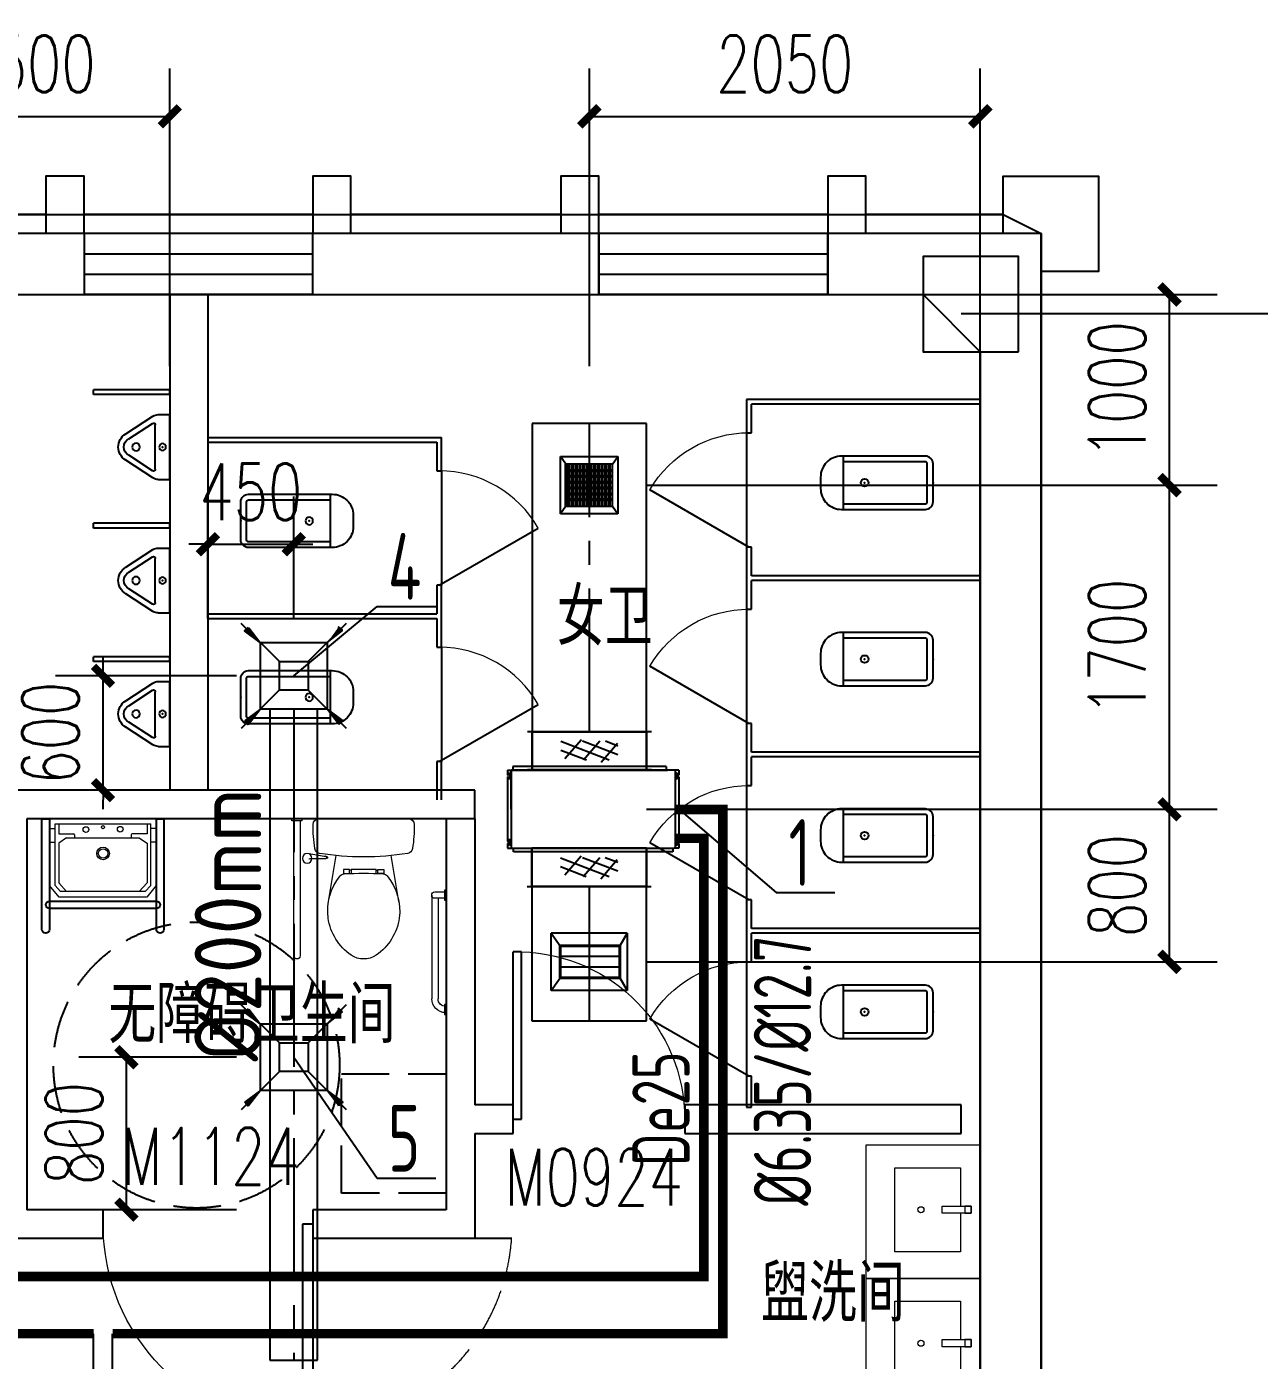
# Model space of a CAD drawing. Extents: x 1738143 to 1822243, y -608375 to -303375.
# Drawn here: x 1800831 to 1807295, y -442033 to -435039 of the extents above; entities that cross this region are included whole.
import ezdxf

# ---------------------------------------------------------------- set-up
doc = ezdxf.new("R2010")
doc.units = 0
doc.header["$LTSCALE"] = 1000
doc.header["$MEASUREMENT"] = 0
doc.linetypes.add('CENTER2', pattern=[1.125, 0.75, -0.125, 0.125, -0.125])
doc.linetypes.add('DASH', pattern=[0.35, 0.25, -0.1])
for name, color, linetype, lineweight in [('A-FLOR-IDEN', 7, 'Continuous', 20), ('A-LVTRY', 145, 'Continuous', 20), ('洁具', 144, 'Continuous', 9)]:
    doc.layers.add(name, color=color, linetype=linetype, lineweight=lineweight)
for name, color, linetype in [('AXIS', 3, 'Continuous'), ('COLUMN', 9, 'Continuous'), ('DUCT-排风中心线', 5, 'CENTER2'), ('DUCT-排风标注', 3, 'Continuous'), ('DUCT-排风管', 31, 'Continuous'), ('DUCT-排风管端线', 2, 'Continuous'), ('DUCT-排风风口', 7, 'Continuous'), ('DUCT-送风中心线', 5, 'CENTER2'), ('DUCT-送风法兰', 2, 'Continuous'), ('DUCT-送风管', 4, 'Continuous'), ('DUCT-送风管端线', 2, 'Continuous'), ('DUCT-送风阀门', 7, 'Continuous'), ('LATRINE', 6, 'Continuous'), ('LVTRY', 6, 'Continuous'), ('PIPE-空冷凝水', 150, 'CENTER2'), ('TH_DIM', 3, 'Continuous'), ('TH_TEXT', 7, 'Continuous'), ('VRV-EQUIP', 7, 'Continuous'), ('VRV-PIPE', 1, 'Continuous'), ('VRV-配件', 1, 'Continuous'), ('WALL', 9, 'Continuous'), ('WINDOW', 4, 'Continuous'), ('WINDOW_TEXT', 7, 'Continuous'), ('采暖', 7, 'Continuous')]:
    doc.layers.add(name, color=color, linetype=linetype)
doc.styles.add('_TCH_DIM_T3', font='SIMPLEX', dxfattribs={"width": 0.705882, "bigfont": 'GBCBIG'})
doc.styles.add('_TCH_WINDOW', font='SIMPLEX', dxfattribs={"height": 3.5, "bigfont": 'GBCBIG'})
doc.styles.add('ROS', font='simhei.ttf', dxfattribs={"width": 0.7})
doc.styles.get("Standard").update_dxf_attribs({"font": 'gbenor.shx', "bigfont": 'gbcbig.shx'})
doc.styles.add('TSSD_Rein', font='Tssdeng.shx', dxfattribs={"width": 0.7, "bigfont": 'hztxt.shx'})
doc.dimstyles.new('_TCH_ARCH&&100', dxfattribs={"dimtxt": 297.5, "dimasz": 100, "dimexe": 250, "dimexo": 300, "dimgap": 126.25, "dimtad": 1, "dimdec": 0, "dimzin": 0, "dimdsep": 46, "dimtxsty": '_TCH_DIM_T3', "dimblk": 'ARCHTICK', "dimcen": 0.09, "dimclrt": 7, "dimazin": 2, "dimtfac": 1, "dimtdec": 0, "dimtix": 1, "dimtmove": 2, "dimatfit": 3, "dimfxl": 30, "dimtolj": 1, "dimtzin": 0, "dimarcsym": 0})

# ---------------------------------------------------------------- blocks, each defined once
blk = doc.blocks.new('$lvtry$00000200')
at = {"color": 0}
for p, q in [((-109.8, -40), (-109.8, -469.7)), ((99.8, -30), (-99.8, -30)), ((109.8, -469.7), (109.8, -40))]:
    blk.add_line(p, q, dxfattribs=at)
blk.add_lwpolyline([(99.8, 0), (-99.8, 0, 0.414214), (-139.8, -40), (-139.8, -479.7, 0.414214), (-29.8, -589.7), (29.8, -589.7, 0.414214), (139.8, -479.7), (139.8, -40, 0.414214)], format="xyb", close=True, dxfattribs=at)
blk.add_lwpolyline([(139.8, -469.7), (-139.8, -469.7)], dxfattribs=at)
blk.add_circle((0, -358.6), 20, dxfattribs=at)
for centre, start, end in [((-99.8, -40), 90, 180), ((99.8, -40), 0, 90)]:
    blk.add_arc(centre, 10, start, end, dxfattribs=at)
for p in [(0, 0), (0, -358.6)]:
    blk.add_point(p, dxfattribs=at)
blk = doc.blocks.new('$lvtry$00000107')
for p, q in [((-170, 0), (170, 0)), ((-170, -61.1), (-170, 0)), ((170, -61.1), (170, 0)), ((-161.9, -88.4), (-69.3, -230.6)), ((-124.2, -91.5), (-43.3, -215.6)), ((-115.8, -76), (115.8, -76)), ((43.3, -215.6), (124.2, -91.5)), ((69.3, -230.6), (161.9, -88.4))]:
    blk.add_line(p, q)
for centre, radius in [((0, -38), 17.7), ((0, -177), 20)]:
    blk.add_circle(centre, radius)
for centre, radius, start, end in [((-120, -61.1), 50, 180, 213.0863), ((120, -61.1), 50, 326.9137, 0), ((-115.8, -86), 10, 90, 213.0863), ((115.8, -86), 10, 326.9137, 90), ((0, -190.6), 80, 210, 330), ((0, -190.6), 50, 210, 330)]:
    blk.add_arc(centre, radius, start, end)
blk.add_point((0, -38))
blk = doc.blocks.new('52')
at = {"layer": 'A-LVTRY'}
for p, q in [((2025963.6, -89344.3), (2025973.6, -89344.3)), ((2025963.6, -89397.3), (2025963.6, -89344.3)), ((2025970.1, -89354.3), (2025963.6, -89354.3)), ((2025970.1, -89387.3), (2025963.6, -89387.3)), ((2025897.1, -89970.8), (2025897.1, -89427.3)), ((2025930.1, -89954.3), (2025930.1, -89427.3)), ((2025973.6, -89397.3), (2025963.6, -89397.3)), ((2025173.6, -89652.3), (2025173.6, -90360.8)), ((2025206.6, -90360.8), (2025206.6, -89652.3)), ((2025355.1, -89937.2), (2025395.9, -90178.1)), ((2025725.1, -89937.2), (2025684.4, -90178.1)), ((2025963.6, -89944.3), (2025973.6, -89944.3)), ((2025963.6, -89997.3), (2025963.6, -89944.3)), ((2025963.6, -89954.3), (2025913.6, -89954.3)), ((2025913.6, -89987.3), (2025963.6, -89987.3)), ((2025973.6, -89997.3), (2025963.6, -89997.3)), ((2025435.1, -90083.7), (2025465.1, -90083.7)), ((2025435.1, -90105.8), (2025435.1, -90083.7)), ((2025465.1, -90083.7), (2025465.1, -90105.8)), ((2025475.1, -90105.8), (2025475.1, -90084.2)), ((2025605.1, -90084.2), (2025605.1, -90105.8)), ((2025615.1, -90083.7), (2025615.1, -90105.8)), ((2025645.1, -90083.7), (2025615.1, -90083.7)), ((2025645.1, -90105.8), (2025645.1, -90083.7)), ((2025465.1, -90105.8), (2025435.1, -90105.8)), ((2025475.1, -90100.8), (2025465.1, -90100.8)), ((2025605.1, -90105.8), (2025475.1, -90105.8)), ((2025605.1, -90100.8), (2025615.1, -90100.8)), ((2025615.1, -90105.8), (2025645.1, -90105.8)), ((2025332.6, -90173.5), (2025243.9, -90188.5)), ((2025258.9, -90163.5), (2025343.9, -90163.5)), ((2025352.3, -90170.2), (2025338.9, -90175.6)), ((2025163.6, -90360.8), (2025163.6, -90370.8)), ((2025216.6, -90360.8), (2025163.6, -90360.8)), ((2025216.6, -90370.8), (2025216.6, -90360.8))]:
    blk.add_line(p, q, dxfattribs=at)
blk.add_circle((2025243.9, -90163.5), 25, dxfattribs=at)
for centre, radius, start, end in [((2025970.1, -89427.3), 73, 90, 180), ((2025970.1, -89427.3), 40, 90, 180), ((2025190.1, -89652.3), 16.5, 0, 180), ((2025634.3, -89890), 283.1, 124.20546, 219.76911), ((2025540.1, -89751.4), 115.6, 55.79454, 124.20546), ((2025446, -89890), 283.1, 320.23089, 55.79454), ((2025913.6, -89970.8), 16.5, 90, 270), ((2025439.7, -90051.9), 30, 219.76911, 265.55342), ((2025540.1, -88760.8), 1325, 265.55342, 274.44658), ((2025640.5, -90051.9), 30, 274.44658, 320.23089), ((2025258.9, -90159.1), 4.47, 188.438, 270), ((2025956.3, -90326.1), 681.3, 170.56767, 181.29048), ((2025313.8, -90219.4), 30, 99.39242, 170.56767), ((2025540.1, -91587.8), 1417, 80.60758, 99.39242), ((2025333.8, -90180.6), 7.2, 44.80926, 99.60707), ((2025348.8, -90180.8), 11.1, 71.51587, 152.14384), ((2025343.9, -90172.2), 8.66, 13.40924, 90), ((2025766.5, -90219.4), 30, 9.43233, 80.60758), ((2025124, -90326.1), 681.3, 358.70952, 9.43233), ((2025305.1, -90340.8), 30, 181.29048, 270), ((2025775.1, -90340.8), 30, 270, 358.70952)]:
    blk.add_arc(centre, radius, start, end, dxfattribs=at)
blk = doc.blocks.new('$plan$00003700')
at = {"layer": '洁具'}
for p, q in [((-277.4, -50.8), (-250.9, -50.8)), ((-250.9, -349.5), (-250.9, -26)), ((-250.9, -26), (251.3, -26)), ((-231.8, -26), (-231.8, -79)), ((232.2, -26), (232.2, -79)), ((251.3, -349.5), (251.3, -26)), ((279.3, -50.8), (252.7, -50.8)), ((-278.9, -123.2), (-250.9, -123.2)), ((-231.8, -79), (-154.3, -79)), ((-190.6, -100.3), (-231.8, -126.8)), ((-231.8, -126.8), (-231.8, -335.3)), ((-190.6, -100.3), (189.4, -100.3)), ((-149.3, -84), (-149.3, -100.3)), ((148.2, -84), (148.2, -100.3)), ((232.2, -79), (153.2, -79)), ((192.2, -101.1), (232.1, -126.8)), ((232.1, -126.8), (232.1, -335.3)), ((280.7, -123.2), (252.7, -123.2)), ((-221.5, -381.3), (-250.9, -349.5)), ((-231.8, -335.3), (-190.6, -381.3)), ((232.1, -335.3), (190.9, -381.3)), ((221.8, -381.3), (251.3, -349.5)), ((221.8, -381.3), (-221.5, -381.3))]:
    blk.add_line(p, q, dxfattribs=at)
blk.add_lwpolyline([(280, -350), (230, -410), (-230, -410), (-280, -350), (-280, 0), (280, 0)], close=True, dxfattribs=at)
for centre, radius in [((-88.9, -56.1), 15), ((0.9, -43.7), 8), ((90.8, -54.3), 15), ((0.9, -181.6), 33.1), ((0.9, -181.6), 24.9)]:
    blk.add_circle(centre, radius, dxfattribs=at)
for centre, start, end in [((-154.3, -84), 0, 90), ((153.2, -84), 90, 180), ((189.4, -105.3), 57.24435, 90)]:
    blk.add_arc(centre, 5, start, end, dxfattribs=at)
blk = doc.blocks.new('A$C372F7DB2')
at = {"layer": 'LVTRY'}
for points in [[(-580.2, -39.7, -1), (-580.2, 0), (0, 0), (0, -39.7)], [(-470, -39.4, -1), (-431.1, -39.4), (-431.1, -600.3, -1), (-470, -600.3)], [(-580.2, -639.7, -1), (-580.2, -600), (0, -600), (0, -639.7)]]:
    blk.add_lwpolyline(points, format="xyb", close=True, dxfattribs=at)
at = {"layer": 'LVTRY', "rotation": 269.9999999999999}
blk.add_blockref('$plan$00003700', (0, -319.7, 0), dxfattribs=at)
blk = doc.blocks.new('A$C549865D3')
at = {"layer": 'A-LVTRY'}
for points in [[(251.5, 500), (251.5, 458), (298.5, 458), (298.5, 500)], [(298.5, 500), (298.5, 309.5), (251.5, 309.5), (251.5, 500)]]:
    blk.add_lwpolyline(points, close=True, dxfattribs=at)
blk.add_lwpolyline([(298.5, 430), (550, 430), (550, 0), (0, 0), (0, 430), (251.5, 430)], dxfattribs=at)
blk.add_circle((275, 170), 20, dxfattribs=at)
blk = doc.blocks.new('2313414')
at = {"layer": 'A-LVTRY'}
blk.add_lwpolyline([(1698293.5, -109163), (1698293.5, -108463), (1698893.5, -108463), (1698893.5, -109163)], close=True, dxfattribs=at)
at = {"layer": 'A-LVTRY', "xscale": -0.8, "yscale": 0.8, "zscale": 0.8, "rotation": 90}
blk.add_blockref('A$C549865D3', (1698741, -108582.2), dxfattribs=at)
blk = doc.blocks.new('$WINLIB2D$00000001')
at = {"color": 0}
for points in [[(-0.5, 0.5), (-0.5, -0.5)], [(-0.5, 0.5), (0.5, 0.5)], [(0.5, -0.5), (0.5, 0.5)], [(0.5, 0.1667), (-0.5, 0.1667)], [(0.5, -0.1667), (-0.5, -0.1667)], [(-0.5, -0.5), (0.5, -0.5)]]:
    blk.add_lwpolyline(points, dxfattribs=at)
blk = doc.blocks.new('_FZHK')
blk.add_lwpolyline([(-0.5, -0.5), (0.5, -0.5), (0.5, 0.5), (-0.5, 0.5)], close=True)
blk = doc.blocks.new('$TCHSYS$APDOOR2D')
blk.add_line((0.5, 0), (0, 0.866))
at = {"lineweight": 13}
blk.add_arc((0.5, 0), 1, 120, 180, dxfattribs=at)
blk = doc.blocks.new('$DorLib2D$00000001')
for p, q in [((0.45, 0.975), (0.5, 0.975)), ((0.45, 0), (0.45, 0.975)), ((0.5, 0), (0.5, 0.975)), ((0.5, 0), (0.45, 0))]:
    blk.add_line(p, q)
at = {"lineweight": 13}
blk.add_arc((0.475, 0), 0.975, 91.46928, 180, dxfattribs=at)
blk = doc.blocks.new('A$C5D18424C')
blk.add_line((13150, 22510), (13343.9, 22510))
for points in [[(11100, 27780), (11100, 28080), (10900, 28080), (10900, 27780)], [(12500, 27780), (12500, 28080), (12300, 28080), (12300, 27780)], [(13800, 27780), (13800, 28080), (13600, 28080), (13600, 27780)], [(15200, 27780), (15200, 28080), (15000, 28080), (15000, 27780)], [(15920, 27780), (15920, 28080), (16420, 28080), (16420, 27580), (16120, 27580)], [(10900, 27880), (9800, 27880)], [(12300, 27880), (11100, 27880)], [(13600, 27880), (12500, 27880)], [(15000, 27880), (13800, 27880)], [(15920, 27880), (15200, 27880)]]:
    blk.add_lwpolyline(points)
at = {"linetype": 'DASH'}
blk.add_lwpolyline([(12450, 23372.6), (13000, 23372.6), (13000, 22747.6), (12450, 22747.6)], close=True, dxfattribs=at)
blk.add_circle((11689.9, 23418.9), 750, dxfattribs=at)
at = {"linetype": 'DASH', "lineweight": 13}
blk.add_arc((12272.5, 22584.7), 1072.5, 271.46928, 356.00891, dxfattribs=at)
at = {"layer": 'AXIS'}
blk.add_line((15700, 27360), (19700, 27360), dxfattribs=at)
at = {"layer": 'LATRINE'}
for p, q in [((14574.5, 26910), (14574.5, 26735)), ((15800, 26910), (14574.5, 26910)), ((14599.5, 26735), (14599.5, 26885)), ((15800, 26885), (14599.5, 26885)), ((15800, 26885), (15800, 26910)), ((14574.5, 26735), (14599.5, 26735)), ((14574.5, 26735, 400), (14574.5, 26135, 400)), ((11750, 26710), (12975, 26710)), ((11750, 26710), (11750, 26685)), ((11750, 26685), (12950, 26685)), ((12950, 26685), (12950, 26535)), ((12975, 26535), (12975, 26710)), ((12950, 26535), (12975, 26535)), ((12975, 26535, 400), (12975, 25935, 400)), ((14599.5, 26135), (14574.5, 26135)), ((14574.5, 26135), (14574.5, 25972.5)), ((14599.5, 25985), (14599.5, 26135)), ((14574.5, 25972.5), (14574.5, 25810)), ((15800, 25985), (14599.5, 25985)), ((15800, 25960), (14599.5, 25960)), ((14599.5, 25810), (14599.5, 25960)), ((15800, 25960), (15800, 25985)), ((12975, 25935), (12950, 25935)), ((12950, 25935), (12950, 25785)), ((12975, 25772.5), (12975, 25935)), ((14574.5, 25810), (14599.5, 25810)), ((14574.5, 25810, 400), (14574.5, 25210, 400)), ((11750, 25785), (12950, 25785)), ((11750, 25785), (11750, 25760)), ((11750, 25760), (12950, 25760)), ((12950, 25760), (12950, 25610)), ((12975, 25610), (12975, 25772.5)), ((12950, 25610), (12975, 25610)), ((12975, 25610, 400), (12975, 25010, 400)), ((14599.5, 25210), (14574.5, 25210)), ((14574.5, 25210), (14574.5, 25047.5)), ((14599.5, 25060), (14599.5, 25210)), ((14574.5, 25047.5), (14574.5, 24885)), ((15800, 25060), (14599.5, 25060)), ((15800, 25035), (15800, 25060)), ((12975, 25010), (12950, 25010)), ((12950, 25010), (12950, 24810)), ((12975, 24810), (12975, 25010)), ((15800, 25035), (14599.5, 25035)), ((14599.5, 24885), (14599.5, 25035)), ((14574.5, 24885), (14599.5, 24885)), ((14574.5, 24885, 400), (14574.5, 24285, 400)), ((14599.5, 24285), (14574.5, 24285)), ((14574.5, 24285), (14574.5, 24122.5)), ((14599.5, 24135), (14599.5, 24285)), ((15800, 24135), (14599.5, 24135)), ((15800, 24110), (15800, 24135)), ((14574.5, 24122.5), (14574.5, 23960)), ((15800, 24110), (14599.5, 24110)), ((14599.5, 23960), (14599.5, 24110)), ((14574.5, 23960), (14599.5, 23960)), ((14574.5, 23960, 400), (14574.5, 23360, 400)), ((14599.5, 23360), (14574.5, 23360)), ((14574.5, 23360), (14574.5, 23197.5)), ((14599.5, 23197.5), (14599.5, 23360)), ((14574.5, 23197.5), (14599.5, 23197.5))]:
    blk.add_line(p, q, dxfattribs=at)
at = {"layer": 'LVTRY', "linetype": 'Continuous'}
for p, q in [((11550, 26960), (11150, 26960)), ((11150, 26935), (11150, 26960)), ((11550, 26935), (11150, 26935)), ((11550, 26935), (11550, 26960)), ((11550, 26260), (11150, 26260)), ((11150, 26235), (11150, 26260)), ((11550, 26235), (11150, 26235)), ((11550, 26235), (11550, 26260)), ((11550, 25560), (11150, 25560)), ((11150, 25535), (11150, 25560)), ((11550, 25535), (11150, 25535)), ((11550, 25535), (11550, 25560))]:
    blk.add_line(p, q, dxfattribs=at)
at = {"layer": 'WALL'}
for p, q in [((11650, 27780), (9600, 27780)), ((13800, 27780), (11650, 27780)), ((13800, 27460), (13800, 27780)), ((16120, 27780), (15000, 27780)), ((15000, 27780), (15000, 27460)), ((16120, 19360), (16120, 27780)), ((9600, 27460), (11650, 27460)), ((11550, 27460), (11550, 24860)), ((11650, 27460), (13800, 27460)), ((11750, 27460), (11750, 24860)), ((15000, 27460), (15500, 27460)), ((15800, 19760), (15800, 27160)), ((11550, 24860), (10650, 24860)), ((12962.5, 24860), (11750, 24860)), ((13150, 24860), (12962.5, 24860)), ((13150, 24710), (13150, 24860)), ((10800, 24710), (10800, 23160)), ((11650, 24710), (10800, 24710)), ((12962.5, 24710), (11650, 24710)), ((13150, 24710), (12962.5, 24710)), ((13000, 24710), (13000, 23160)), ((13150, 24710), (13150, 23210)), ((10800, 23160), (10800, 22660)), ((13000, 23160), (13000, 22660)), ((13350, 23210), (13150, 23210)), ((13350, 23060), (13350, 23210)), ((15700, 23210), (14250, 23210)), ((14250, 23210), (14250, 23060)), ((15700, 23060), (15700, 23210)), ((13150, 23060), (13350, 23060)), ((13150, 23060), (13150, 22510)), ((14250, 23060), (15700, 23060)), ((11200, 22660), (10800, 22660)), ((11200, 22510), (11200, 22660)), ((13000, 22660), (12300, 22660)), ((12300, 22660), (12300, 22510)), ((10650, 22510), (11200, 22510)), ((12300, 22510), (13150, 22510))]:
    blk.add_line(p, q, dxfattribs=at)
at = {"rotation": 90}
blk.add_blockref('A$C372F7DB2', (10879.4, 24710), dxfattribs=at)
at = {"layer": 'A-LVTRY', "extrusion": (0, 0, -1), "zscale": -1, "rotation": 180}
blk.add_blockref('52', (2012973.6, -65660.8), dxfattribs=at)
at = {"layer": 'A-LVTRY', "xscale": -1}
for p in [(1714093.5, 131462.2), (1714093.5, 130762.2)]:
    blk.add_blockref('2313414', p, dxfattribs=at)
at = {"layer": 'COLUMN', "xscale": 500, "yscale": 500, "zscale": 500, "rotation": 90}
blk.add_blockref('_FZHK', (15750, 27410), dxfattribs=at)
at = {"layer": 'LATRINE', "xscale": 600, "zscale": 25, "rotation": 270}
for p, yscale in [((14587, 26435), -600), ((12962.5, 26235), 600), ((14587, 25510), -600), ((12962.5, 25310), 600), ((14587, 24585), -600), ((14587, 23660), -600)]:
    blk.add_blockref('$TCHSYS$APDOOR2D', p, dxfattribs=dict(at, yscale=yscale))
at = {"layer": 'LVTRY', "linetype": 'Continuous', "xscale": -1, "rotation": 270.0000454634465}
for p in [(11550, 26660), (11550, 25960), (11550, 25260)]:
    blk.add_blockref('$lvtry$00000107', p, dxfattribs=at)
at = {"layer": 'LVTRY', "extrusion": (0, 0, -1), "xscale": -1, "zscale": -1, "rotation": 90}
for p in [(-15552.2, 26472.5, 0), (-15552.2, 25547.5, 0), (-15552.2, 24622.5, 0), (-15552.2, 23697.5, 0)]:
    blk.add_blockref('$lvtry$00000200', p, dxfattribs=at)
at = {"layer": 'LVTRY', "extrusion": (0, 0, -1), "zscale": -1, "rotation": 270}
for p in [(-11922.2, 26272.5, 0), (-11922.2, 25347.5, 0)]:
    blk.add_blockref('$lvtry$00000200', p, dxfattribs=at)
at = {"layer": 'WINDOW', "xscale": 1200, "yscale": 320, "zscale": 1200, "rotation": 180.0000000000047}
for p in [(11700, 27620), (14400, 27620)]:
    blk.add_blockref('$WINLIB2D$00000001', p, dxfattribs=at)
at = {"layer": 'WINDOW'}
ref = blk.add_blockref('$DorLib2D$00000001', (13800, 23135), dxfattribs=dict(at, xscale=900, yscale=-900, zscale=900, rotation=180.0000000000052))
ref.add_attrib('A', 'M0924', (13305, 22681.4), dxfattribs={"layer": 'WINDOW_TEXT', "height": 297.5, "style": '_TCH_WINDOW', "width": 0.705882})
ref = blk.add_blockref('$DorLib2D$00000001', (11750, 22585), dxfattribs=dict(at, xscale=-1100, yscale=1100, zscale=-1100, rotation=180.0000000000028))
ref.add_attrib('A', 'M1124', (11295, 22791.2), dxfattribs={"layer": 'WINDOW_TEXT', "height": 297.5, "style": '_TCH_WINDOW', "width": 0.705882})
at = {"layer": 'A-FLOR-IDEN', "style": 'ROS', "width": 0.7}
for s, p in [('女卫', (13579.5, 25647.8)), ('无障碍卫生间', (11227.7, 23561.9)), ('盥洗间', (14650.6, 22100.8))]:
    blk.add_text(s, height=262.87, dxfattribs=at).set_placement(p)
blk = doc.blocks.new('_ArchTick')
at = {"color": 0, "linetype": 'ByBlock', "const_width": 0.4}
blk.add_lwpolyline([(-0.5, -0.5), (0.5, 0.5)], dxfattribs=at)
blk = doc.blocks.new('*D824')
at = {"layer": 'Defpoints', "color": 0, "transparency": 16777216}
for p in [(1801581.5, -435509), (1800082.5, -437119.3), (1801581.5, -437119.3)]:
    blk.add_point(p, dxfattribs=at)
at = {"layer": 'TH_DIM', "color": 0, "lineweight": -2, "transparency": 16777216}
for p, q in [((1800082.5, -436819.3), (1800082.5, -435259)), ((1801581.5, -436819.3), (1801581.5, -435259)), ((1800082.5, -435509), (1801581.5, -435509))]:
    blk.add_line(p, q, dxfattribs=at)
at = {"layer": 'TH_DIM', "color": 0, "lineweight": -2, "transparency": 16777216, "xscale": 100, "yscale": 100, "zscale": 100, "rotation": 180}
blk.add_blockref('_ArchTick', (1800082.5, -435509), dxfattribs=at)
at = {"layer": 'TH_DIM', "color": 0, "lineweight": -2, "transparency": 16777216, "xscale": 100, "yscale": 100, "zscale": 100}
blk.add_blockref('_ArchTick', (1801581.5, -435509), dxfattribs=at)
at = {"layer": 'TH_DIM', "color": 7, "transparency": 16777216, "insert": (1800832, -435234), "char_height": 297.5, "attachment_point": 5, "style": '_TCH_DIM_T3'}
blk.add_mtext('\\A1;1500', dxfattribs=at)
blk = doc.blocks.new('*D825')
at = {"layer": 'Defpoints', "color": 0, "transparency": 16777216}
for p in [(1805831.5, -435509), (1803781.5, -437119.3), (1805831.5, -437119.3)]:
    blk.add_point(p, dxfattribs=at)
at = {"layer": 'TH_DIM', "color": 0, "lineweight": -2, "transparency": 16777216}
for p, q in [((1803781.5, -436819.3), (1803781.5, -435259)), ((1805831.5, -436819.3), (1805831.5, -435259)), ((1803781.5, -435509), (1805831.5, -435509))]:
    blk.add_line(p, q, dxfattribs=at)
at = {"layer": 'TH_DIM', "color": 0, "lineweight": -2, "transparency": 16777216, "xscale": 100, "yscale": 100, "zscale": 100, "rotation": 180}
blk.add_blockref('_ArchTick', (1803781.5, -435509), dxfattribs=at)
at = {"layer": 'TH_DIM', "color": 0, "lineweight": -2, "transparency": 16777216, "xscale": 100, "yscale": 100, "zscale": 100}
blk.add_blockref('_ArchTick', (1805831.5, -435509), dxfattribs=at)
at = {"layer": 'TH_DIM', "color": 7, "transparency": 16777216, "insert": (1804806.5, -435234), "char_height": 297.5, "attachment_point": 5, "style": '_TCH_DIM_T3'}
blk.add_mtext('\\A1;2050', dxfattribs=at)
blk = doc.blocks.new('*D826')
at = {"layer": 'Defpoints', "color": 0, "transparency": 16777216}
for p in [(1803780.5, -436443.3), (1806823.7, -436443.3), (1803780.5, -437443.3)]:
    blk.add_point(p, dxfattribs=at)
at = {"layer": 'TH_DIM', "color": 0, "lineweight": -2, "transparency": 16777216}
for p, q in [((1804080.5, -436443.3), (1807073.7, -436443.3)), ((1806823.7, -437443.3), (1806823.7, -436443.3)), ((1804080.5, -437443.3), (1807073.7, -437443.3))]:
    blk.add_line(p, q, dxfattribs=at)
at = {"layer": 'TH_DIM', "color": 0, "lineweight": -2, "transparency": 16777216, "xscale": 100, "yscale": 100, "zscale": 100}
for p, rotation in [((1806823.7, -436443.3), 90), ((1806823.7, -437443.3), 270)]:
    blk.add_blockref('_ArchTick', p, dxfattribs=dict(at, rotation=rotation))
at = {"layer": 'TH_DIM', "color": 7, "transparency": 16777216, "insert": (1806548.7, -436943.3), "char_height": 297.5, "attachment_point": 5, "rotation": 90, "style": '_TCH_DIM_T3'}
blk.add_mtext('\\A1;1000', dxfattribs=at)
blk = doc.blocks.new('*D827')
at = {"layer": 'Defpoints', "color": 0, "transparency": 16777216}
for p in [(1803780.5, -437443.3), (1806823.7, -437443.3), (1803780.5, -439143.3)]:
    blk.add_point(p, dxfattribs=at)
at = {"layer": 'TH_DIM', "color": 0, "lineweight": -2, "transparency": 16777216}
for p, q in [((1804080.5, -437443.3), (1807073.7, -437443.3)), ((1806823.7, -439143.3), (1806823.7, -437443.3)), ((1804080.5, -439143.3), (1807073.7, -439143.3))]:
    blk.add_line(p, q, dxfattribs=at)
at = {"layer": 'TH_DIM', "color": 0, "lineweight": -2, "transparency": 16777216, "xscale": 100, "yscale": 100, "zscale": 100}
for p, rotation in [((1806823.7, -437443.3), 90), ((1806823.7, -439143.3), 270)]:
    blk.add_blockref('_ArchTick', p, dxfattribs=dict(at, rotation=rotation))
at = {"layer": 'TH_DIM', "color": 7, "transparency": 16777216, "insert": (1806548.7, -438293.3), "char_height": 297.5, "attachment_point": 5, "rotation": 90, "style": '_TCH_DIM_T3'}
blk.add_mtext('\\A1;1700', dxfattribs=at)
blk = doc.blocks.new('*D828')
at = {"layer": 'Defpoints', "color": 0, "transparency": 16777216}
for p in [(1803780.5, -439143.3), (1806823.7, -439143.3), (1803780.5, -439943.3)]:
    blk.add_point(p, dxfattribs=at)
at = {"layer": 'TH_DIM', "color": 0, "lineweight": -2, "transparency": 16777216}
for p, q in [((1804080.5, -439143.3), (1807073.7, -439143.3)), ((1806823.7, -439943.3), (1806823.7, -439143.3)), ((1804080.5, -439943.3), (1807073.7, -439943.3))]:
    blk.add_line(p, q, dxfattribs=at)
at = {"layer": 'TH_DIM', "color": 0, "lineweight": -2, "transparency": 16777216, "xscale": 100, "yscale": 100, "zscale": 100}
for p, rotation in [((1806823.7, -439143.3), 90), ((1806823.7, -439943.3), 270)]:
    blk.add_blockref('_ArchTick', p, dxfattribs=dict(at, rotation=rotation))
at = {"layer": 'TH_DIM', "color": 7, "transparency": 16777216, "insert": (1806548.7, -439543.3), "char_height": 297.5, "attachment_point": 5, "rotation": 90, "style": '_TCH_DIM_T3'}
blk.add_mtext('\\A1;800', dxfattribs=at)
blk = doc.blocks.new('*D829')
at = {"layer": 'Defpoints', "color": 0, "transparency": 16777216}
for p in [(1802231.5, -437753.1), (1801781.5, -438443.3), (1802231.5, -438443.3)]:
    blk.add_point(p, dxfattribs=at)
at = {"layer": 'TH_DIM', "color": 0, "lineweight": -2, "transparency": 16777216}
for p, q in [((1801781.5, -438143.3), (1801781.5, -437503.1)), ((1802231.5, -438143.3), (1802231.5, -437503.1)), ((1801781.5, -437753.1), (1801681.5, -437753.1)), ((1801781.5, -437753.1), (1802231.5, -437753.1)), ((1802231.5, -437753.1), (1802331.5, -437753.1))]:
    blk.add_line(p, q, dxfattribs=at)
at = {"layer": 'TH_DIM', "color": 0, "lineweight": -2, "transparency": 16777216, "xscale": 100, "yscale": 100, "zscale": 100}
blk.add_blockref('_ArchTick', (1801781.5, -437753.1), dxfattribs=at)
at = {"layer": 'TH_DIM', "color": 0, "lineweight": -2, "transparency": 16777216, "xscale": 100, "yscale": 100, "zscale": 100, "rotation": 180}
blk.add_blockref('_ArchTick', (1802231.5, -437753.1), dxfattribs=at)
at = {"layer": 'TH_DIM', "color": 7, "transparency": 16777216, "insert": (1802006.5, -437478.1), "char_height": 297.5, "attachment_point": 5, "style": '_TCH_DIM_T3'}
blk.add_mtext('\\A1;450', dxfattribs=at)
blk = doc.blocks.new('*D830')
at = {"layer": 'Defpoints', "color": 0, "transparency": 16777216}
for p in [(1801231.2, -438443.2), (1802231.5, -438443.3), (1802231.5, -439043.3)]:
    blk.add_point(p, dxfattribs=at)
at = {"layer": 'TH_DIM', "color": 0, "lineweight": -2, "transparency": 16777216}
for p, q in [((1801231.2, -438443.2), (1801231.2, -438343.2)), ((1801931.5, -438443.2), (1800981.2, -438443.2)), ((1801231.2, -439043.2), (1801231.2, -438443.2)), ((1801931.5, -439043.2), (1800981.2, -439043.2)), ((1801231.2, -439043.2), (1801231.1, -439143.2))]:
    blk.add_line(p, q, dxfattribs=at)
at = {"layer": 'TH_DIM', "color": 0, "lineweight": -2, "transparency": 16777216, "xscale": 100, "yscale": 100, "zscale": 100}
for p, rotation in [((1801231.2, -438443.2), 269.9960906443079), ((1801231.2, -439043.2), 89.99609064430787)]:
    blk.add_blockref('_ArchTick', p, dxfattribs=dict(at, rotation=rotation))
at = {"layer": 'TH_DIM', "color": 7, "transparency": 16777216, "insert": (1800956.2, -438743.2), "char_height": 297.5, "attachment_point": 5, "rotation": 89.99609, "style": '_TCH_DIM_T3'}
blk.add_mtext('\\A1;600', dxfattribs=at)
blk = doc.blocks.new('*D831')
at = {"layer": 'Defpoints', "color": 0, "transparency": 16777216}
for p in [(1801354.1, -440443.3), (1802231.5, -440443.3), (1802231.5, -441243.3)]:
    blk.add_point(p, dxfattribs=at)
at = {"layer": 'TH_DIM', "color": 0, "lineweight": -2, "transparency": 16777216}
for p, q in [((1801931.5, -440443.3), (1801104.1, -440443.3)), ((1801354.1, -441243.3), (1801354.1, -440443.3)), ((1801931.5, -441243.3), (1801104.1, -441243.3))]:
    blk.add_line(p, q, dxfattribs=at)
at = {"layer": 'TH_DIM', "color": 0, "lineweight": -2, "transparency": 16777216, "xscale": 100, "yscale": 100, "zscale": 100}
for p, rotation in [((1801354.1, -440443.3), 90), ((1801354.1, -441243.3), 270)]:
    blk.add_blockref('_ArchTick', p, dxfattribs=dict(at, rotation=rotation))
at = {"layer": 'TH_DIM', "color": 7, "transparency": 16777216, "insert": (1801079.1, -440843.3), "char_height": 297.5, "attachment_point": 5, "rotation": 90, "style": '_TCH_DIM_T3'}
blk.add_mtext('\\A1;800', dxfattribs=at)
blk = doc.blocks.new('*D835')
at = {"layer": 'Defpoints', "color": 0, "transparency": 16777216}
for p in [(1799973, -441243.3), (1800903.9, -441243.3), (1800903.9, -442293.3)]:
    blk.add_point(p, dxfattribs=at)
at = {"layer": 'TH_DIM', "color": 0, "lineweight": -2, "transparency": 16777216}
for p, q in [((1800603.9, -441243.3), (1799723, -441243.3)), ((1799973, -442293.3), (1799973, -441243.3)), ((1800603.9, -442293.3), (1799723, -442293.3))]:
    blk.add_line(p, q, dxfattribs=at)
at = {"layer": 'TH_DIM', "color": 0, "lineweight": -2, "transparency": 16777216, "xscale": 100, "yscale": 100, "zscale": 100}
for p, rotation in [((1799973, -441243.3), 90), ((1799973, -442293.3), 270)]:
    blk.add_blockref('_ArchTick', p, dxfattribs=dict(at, rotation=rotation))
at = {"layer": 'TH_DIM', "color": 7, "transparency": 16777216, "insert": (1799698, -441768.3), "char_height": 297.5, "attachment_point": 5, "rotation": 90, "style": '_TCH_DIM_T3'}
blk.add_mtext('\\A1;1050', dxfattribs=at)
blk = doc.blocks.new('$VRV_海信日立$00000013')
for p, q in [((382, 147.5), (-422, 147.5)), ((-422, 147.5), (-422, 135.5)), ((382, 147.5), (382, 135.5)), ((-450, 135), (-430, 135)), ((-450, 135), (-450, 118.25)), ((-443.5, 118.25), (-450, 118.25)), ((-443.5, 111.75), (-450, 111.75)), ((-450, 111.75), (-450, -111.75)), ((-443.5, 118.25), (-443.5, 121.5)), ((-443.5, 108.5), (-443.5, 111.75)), ((-436.5, 121.5), (-436.5, 108.5)), ((-430, 135), (-430, -135)), ((-429.6, 134.6), (-430, 134.6)), ((-430, -0.5), (-430, 134.6)), ((-429.6, 135), (-429.6, 134.6)), ((-429.6, 135), (389, 135)), ((-429, 135.5), (-429, 135)), ((389, 135.5), (-429, 135.5)), ((389, 135), (-429, 135)), ((375, 135.5), (375, 135)), ((389, 135.5), (389, 135)), ((389, 134.6), (389, 135)), ((430, 134.6), (389, 134.6)), ((430, 134.6), (429.6, 134.6)), ((430, 135), (430, -135)), ((450, 135), (430, 135)), ((430, 134.6), (430, -6.5)), ((436.5, 121.5), (436.5, 108.5)), ((443.5, 118.25), (443.5, 121.5)), ((443.5, 118.25), (450, 118.25)), ((443.5, 111.75), (450, 111.75)), ((443.5, 108.5), (443.5, 111.75)), ((450, 135), (450, 118.25)), ((450, 111.75), (450, -111.75)), ((430, -46.617211), (430, -74.743728)), ((430, -84.256272), (430, -135)), ((-443.5, -111.75), (-450, -111.75)), ((-450, -118.25), (-450, -135)), ((-443.5, -118.25), (-450, -118.25)), ((-450, -135), (-430, -135)), ((-443.5, -108.5), (-443.5, -111.75)), ((-443.5, -118.25), (-443.5, -121.5)), ((-436.5, -121.5), (-436.5, -108.5)), ((-430, -134.6), (-429.6, -134.6)), ((-429.6, -134.6), (-429.6, -135)), ((-429.6, -135), (-425, -135)), ((-425, -135), (425.014933, -135)), ((-425, -135.5), (-425, -135)), ((-425, -135.5), (425.014933, -135.5)), ((-418, -147.5), (-418, -135)), ((418, -135.5), (418, -147.5)), ((425, -135), (425, -135.5)), ((429.6, -135), (425.014933, -135)), ((430, -134.6), (429.6, -134.6)), ((429.6, -134.6), (429.6, -135)), ((450, -135), (430, -135)), ((436.5, -108.5), (436.5, -121.5)), ((443.5, -108.5), (443.5, -111.75)), ((443.5, -111.75), (450, -111.75)), ((443.5, -118.25), (450, -118.25)), ((443.5, -118.25), (443.5, -121.5)), ((450, -118.25), (450, -135)), ((418, -147.5), (-418, -147.5))]:
    blk.add_line(p, q)
for centre, start, end in [((-440, 121.5), 90, 180), ((-440, 108.5), 180, 270), ((-440, 121.5), 0, 90), ((-440, 108.5), 270, 0), ((440, 121.5), 90, 180), ((440, 108.5), 180, 270), ((440, 121.5), 0, 90), ((440, 108.5), 270, 0), ((-440, -108.5), 90, 180), ((-440, -121.5), 180, 270), ((-440, -108.5), 0, 90), ((-440, -121.5), 270, 0), ((440, -108.5), 90, 180), ((440, -121.5), 180, 270), ((440, -108.5), 0, 90), ((440, -121.5), 270, 0)]:
    blk.add_arc(centre, 3.5, start, end)
blk = doc.blocks.new('00000589Body')
at = {"color": 0, "linetype": 'ByBlock', "lineweight": -2}
for p, q in [((250, 500), (-250, 500)), ((-250, -500), (-250, 500)), ((250, -500), (250, 500)), ((-250, -500), (250, -500))]:
    blk.add_line(p, q, dxfattribs=at)
at = {"color": 0, "linetype": 'ByBlock'}
for p, q in [((-125, -174), (120, 250)), ((-125, 26), (4, 250)), ((145, 69), (-105, 213)), ((125, -93), (-125, 51)), ((-53, -250), (125, 59)), ((96, -246), (-154, -102)), ((62, -250), (125, -141))]:
    blk.add_line(p, q, dxfattribs=at)
blk = doc.blocks.new('$风口$00000108')
for p, q in [((-250, 135), (-190, 75)), ((-250, -135), (-250, 135)), ((250, 135), (200, 75)), ((250, 135), (250, -135)), ((200, 25), (-190, 25)), ((200, -25), (-190, -25)), ((-250, -135), (-190, -75)), ((200, -75), (250, -135)), ((250, -135), (-250, -135))]:
    blk.add_line(p, q)
at = {"linetype": 'Continuous'}
blk.add_line((250, 135), (-250, 135), dxfattribs=at)
at = {"lineweight": 40}
for p, q in [((-190, 75), (200, 75)), ((-190, -75), (-190, 75)), ((200, 75), (200, -75)), ((-190, -75), (200, -75))]:
    blk.add_line(p, q, dxfattribs=at)
blk = doc.blocks.new('$风口$00000138')
for p, q in [((-195, 130), (195, 130)), ((-195, -130), (-195, 130)), ((-160, 95), (-195, 130)), ((160, 95), (195, 130)), ((195, 130), (195, -130)), ((160, 95), (-160, 95)), ((160, -95), (160, 95)), ((-160, -95), (-195, -130)), ((-160, -95), (160, -95)), ((160, -95), (195, -130)), ((195, -130), (-195, -130))]:
    blk.add_line(p, q)
at = {"lineweight": 40}
blk.add_line((-160, 95), (-160, -95), dxfattribs=at)
at = {"lineweight": -3}
for p, q in [((-140, 68.5), (-160, 68.5)), ((-160, 64), (-140, 64)), ((-140, -95), (-140, 95)), ((-135, 95), (-135, -95)), ((-115, 68.5), (-135, 68.5)), ((-135, 64), (-115, 64)), ((-115, -95), (-115, 95)), ((-110, 95), (-110, -95)), ((-90, 68.5), (-110, 68.5)), ((-110, 64), (-90, 64)), ((-90, -95), (-90, 95)), ((-85, 95), (-85, -95)), ((-65, 68.5), (-85, 68.5)), ((-85, 64), (-65, 64)), ((-65, -95), (-65, 95)), ((-60, 95), (-60, -95)), ((-40, 68.5), (-60, 68.5)), ((-60, 64), (-40, 64)), ((-40, -95), (-40, 95)), ((-35, 95), (-35, -95)), ((-15, 68.5), (-35, 68.5)), ((-35, 64), (-15, 64)), ((-15, -95), (-15, 95)), ((-10, 95), (-10, -95)), ((10, 68.5), (-10, 68.5)), ((-10, 64), (10, 64)), ((10, -95), (10, 95)), ((15, 95), (15, -95)), ((35, 68.5), (15, 68.5)), ((15, 64), (35, 64)), ((35, -95), (35, 95)), ((40, 95), (40, -95)), ((60, 68.5), (40, 68.5)), ((40, 64), (60, 64)), ((60, -95), (60, 95)), ((65, 95), (65, -95)), ((85, 68.5), (65, 68.5)), ((65, 64), (85, 64)), ((85, -95), (85, 95)), ((90, 95), (90, -95)), ((110, 68.5), (90, 68.5)), ((90, 64), (110, 64)), ((110, -95), (110, 95)), ((115, 95), (115, -95)), ((135, 68.5), (115, 68.5)), ((115, 64), (135, 64)), ((135, -95), (135, 95)), ((140, 95), (140, -95)), ((160, 68.5), (140, 68.5)), ((140, 64), (160, 64)), ((-140, 42), (-160, 42)), ((-160, 37.5), (-140, 37.5)), ((-140, 15.5), (-160, 15.5)), ((-160, 11), (-140, 11)), ((-115, 42), (-135, 42)), ((-135, 37.5), (-115, 37.5)), ((-115, 15.5), (-135, 15.5)), ((-135, 11), (-115, 11)), ((-90, 42), (-110, 42)), ((-110, 37.5), (-90, 37.5)), ((-90, 15.5), (-110, 15.5)), ((-110, 11), (-90, 11)), ((-65, 42), (-85, 42)), ((-85, 37.5), (-65, 37.5)), ((-65, 15.5), (-85, 15.5)), ((-85, 11), (-65, 11)), ((-40, 42), (-60, 42)), ((-60, 37.5), (-40, 37.5)), ((-40, 15.5), (-60, 15.5)), ((-60, 11), (-40, 11)), ((-15, 42), (-35, 42)), ((-35, 37.5), (-15, 37.5)), ((-15, 15.5), (-35, 15.5)), ((-35, 11), (-15, 11)), ((10, 42), (-10, 42)), ((-10, 37.5), (10, 37.5)), ((10, 15.5), (-10, 15.5)), ((-10, 11), (10, 11)), ((35, 42), (15, 42)), ((15, 37.5), (35, 37.5)), ((35, 15.5), (15, 15.5)), ((15, 11), (35, 11)), ((60, 42), (40, 42)), ((40, 37.5), (60, 37.5)), ((60, 15.5), (40, 15.5)), ((40, 11), (60, 11)), ((85, 42), (65, 42)), ((65, 37.5), (85, 37.5)), ((85, 15.5), (65, 15.5)), ((65, 11), (85, 11)), ((110, 42), (90, 42)), ((90, 37.5), (110, 37.5)), ((110, 15.5), (90, 15.5)), ((90, 11), (110, 11)), ((135, 42), (115, 42)), ((115, 37.5), (135, 37.5)), ((135, 15.5), (115, 15.5)), ((115, 11), (135, 11)), ((160, 42), (140, 42)), ((140, 37.5), (160, 37.5)), ((160, 15.5), (140, 15.5)), ((140, 11), (160, 11)), ((-140, -11), (-160, -11)), ((-160, -15.5), (-140, -15.5)), ((-140, -37.5), (-160, -37.5)), ((-160, -42), (-140, -42)), ((-115, -11), (-135, -11)), ((-135, -15.5), (-115, -15.5)), ((-115, -37.5), (-135, -37.5)), ((-135, -42), (-115, -42)), ((-90, -11), (-110, -11)), ((-110, -15.5), (-90, -15.5)), ((-90, -37.5), (-110, -37.5)), ((-110, -42), (-90, -42)), ((-65, -11), (-85, -11)), ((-85, -15.5), (-65, -15.5)), ((-65, -37.5), (-85, -37.5)), ((-85, -42), (-65, -42)), ((-40, -11), (-60, -11)), ((-60, -15.5), (-40, -15.5)), ((-40, -37.5), (-60, -37.5)), ((-60, -42), (-40, -42)), ((-15, -11), (-35, -11)), ((-35, -15.5), (-15, -15.5)), ((-15, -37.5), (-35, -37.5)), ((-35, -42), (-15, -42)), ((10, -11), (-10, -11)), ((-10, -15.5), (10, -15.5)), ((10, -37.5), (-10, -37.5)), ((-10, -42), (10, -42)), ((35, -11), (15, -11)), ((15, -15.5), (35, -15.5)), ((35, -37.5), (15, -37.5)), ((15, -42), (35, -42)), ((60, -11), (40, -11)), ((40, -15.5), (60, -15.5)), ((60, -37.5), (40, -37.5)), ((40, -42), (60, -42)), ((85, -11), (65, -11)), ((65, -15.5), (85, -15.5)), ((85, -37.5), (65, -37.5)), ((65, -42), (85, -42)), ((110, -11), (90, -11)), ((90, -15.5), (110, -15.5)), ((110, -37.5), (90, -37.5)), ((90, -42), (110, -42)), ((135, -11), (115, -11)), ((115, -15.5), (135, -15.5)), ((135, -37.5), (115, -37.5)), ((115, -42), (135, -42)), ((160, -11), (140, -11)), ((140, -15.5), (160, -15.5)), ((160, -37.5), (140, -37.5)), ((140, -42), (160, -42)), ((-140, -64), (-160, -64)), ((-160, -68.5), (-140, -68.5)), ((-115, -64), (-135, -64)), ((-135, -68.5), (-115, -68.5)), ((-90, -64), (-110, -64)), ((-110, -68.5), (-90, -68.5)), ((-65, -64), (-85, -64)), ((-85, -68.5), (-65, -68.5)), ((-40, -64), (-60, -64)), ((-60, -68.5), (-40, -68.5)), ((-15, -64), (-35, -64)), ((-35, -68.5), (-15, -68.5)), ((10, -64), (-10, -64)), ((-10, -68.5), (10, -68.5)), ((35, -64), (15, -64)), ((15, -68.5), (35, -68.5)), ((60, -64), (40, -64)), ((40, -68.5), (60, -68.5)), ((85, -64), (65, -64)), ((65, -68.5), (85, -68.5)), ((110, -64), (90, -64)), ((90, -68.5), (110, -68.5)), ((135, -64), (115, -64)), ((115, -68.5), (135, -68.5)), ((160, -64), (140, -64)), ((140, -68.5), (160, -68.5))]:
    blk.add_line(p, q, dxfattribs=at)
blk = doc.blocks.new('$风口$00000069')
h = blk.add_hatch(color=256)
h.paths.add_polyline_path([(-178, 177.7), (-248, 243.5), (-236, 252)])
h.paths.add_polyline_path([(-175.2, 175), (-258, 236.4), (-248, 243.5)])
for points in [[(-257.9, 236.4), (-258, 236.4), (-245, 248), (-243.5, 246.6)], [(-248, 243.4), (-249, 244.4), (-237.9, 254.3), (-236.1, 251.9)], [(245.5, 245.4), (246.5, 246.4), (235.1, 255.9), (233.3, 253.4)], [(255.6, 238.7), (255.7, 238.7), (246.5, 246.4), (245.5, 245.4)], [(-245.5, -246.6), (-246.5, -247.7), (-256.1, -236.3), (-253.7, -234.6)], [(-238.7, -256.7), (-238.7, -256.8), (-246.5, -247.7), (-245.5, -246.6)], [(246.7, -243.5), (247.8, -244.5), (236.6, -254.3), (234.8, -251.9)], [(256.6, -236.6), (256.8, -236.6), (247.8, -244.5), (246.7, -243.5)]]:
    blk.add_hatch(color=256).paths.add_polyline_path(points)
h = blk.add_hatch(color=256)
h.paths.add_polyline_path([(177.6, 177.4), (245.5, 245.4), (233.2, 253.5)])
h.paths.add_polyline_path([(174.9, 174.7), (255.7, 238.6), (245.5, 245.4)])
h = blk.add_hatch(color=256)
h.paths.add_polyline_path([(-178.2, -178.2), (-245.5, -246.6), (-253.8, -234.5)])
h.paths.add_polyline_path([(-175.5, -175.4), (-238.7, -256.8), (-245.5, -246.6)])
h = blk.add_hatch(color=256)
h.paths.add_polyline_path([(177.2, -177.3), (246.7, -243.6), (234.7, -252)])
h.paths.add_polyline_path([(174.4, -174.7), (256.7, -236.5), (246.7, -243.6)])
for p, q in [((-75.1, 74.9), (-275.1, 274.9)), ((-258, 236.4), (-237.3, 254.8)), ((-258, 236.4), (-236, 252)), ((-175.8, 175.4), (-258, 236.4)), ((-258, 236.4), (-249.6, 235.8)), ((-236, 252), (-177.7, 177.2)), ((74.9, 74.9), (276, 276)), ((175.4, 175.1), (255.7, 238.6)), ((235, 255.8), (232.8, 252.7)), ((255.7, 238.6), (233.2, 253.5)), ((255.7, 238.7), (234.5, 256.4)), ((234.5, 256.4), (235, 255.8)), ((255.7, 238.7), (247.3, 237.8)), ((-175.1, -175.1), (-175.1, 174.9)), ((-175.1, 174.9), (174.9, 174.9)), ((174.9, 174.9), (174.9, -175.1)), ((-75.1, -75.1), (-75.1, 74.9)), ((-75.1, 74.9), (74.9, 74.9)), ((74.9, 74.9), (74.9, -75.1)), ((-76, -76), (-276, -276)), ((74.9, -75.1), (-75.1, -75.1)), ((74.9, -75.1), (274.9, -275.1)), ((-253.8, -234.5), (-177.7, -177.8)), ((-175.9, -176), (-238.7, -256.8)), ((174.9, -175.1), (-175.1, -175.1)), ((174.9, -175.1), (256.7, -236.5)), ((234.7, -252), (176.8, -176.9)), ((-256.6, -235.7), (-256.1, -236.3)), ((-238.7, -256.8), (-256.6, -235.7)), ((-256.1, -236.3), (-253, -234.1)), ((-238.7, -256.8), (-253.8, -234.5)), ((-238.7, -256.8), (-237.9, -248.4)), ((236.5, -254.3), (234.3, -251.2)), ((256.7, -236.5), (234.7, -252)), ((256.8, -236.6), (236, -254.8)), ((236, -254.8), (236.5, -254.3)), ((256.8, -236.6), (248.3, -235.9))]:
    blk.add_line(p, q)

msp = doc.modelspace()

# ---------------------------------------------------------------- hatches: boundary and pattern name
at = {"layer": 'PIPE-空冷凝水', "linetype": 'CENTER2'}
for points in [[(1804381.5, -439295.6), (1804381.5, -439270.6), (1804406.5, -439270.6)], [(1804381.5, -439295.6), (1804406.5, -439295.6), (1804406.5, -439270.6)], [(1804381.5, -441593.3), (1804381.5, -441618.3), (1804406.5, -441618.3)], [(1804381.5, -441593.3), (1804406.5, -441593.3), (1804406.5, -441618.3)]]:
    msp.add_hatch(color=256, dxfattribs=at).paths.add_polyline_path(points)
at = {"layer": 'VRV-PIPE', "linetype": 'Continuous'}
for points in [[(1804481.5, -439144.1), (1804481.5, -439119.1), (1804506.5, -439119.1)], [(1804481.5, -439144.1), (1804506.5, -439144.1), (1804506.5, -439119.1)], [(1804481.5, -441893.3), (1804506.5, -441893.3), (1804506.5, -441918.3)], [(1804481.5, -441893.3), (1804481.5, -441918.3), (1804506.5, -441918.3)]]:
    msp.add_hatch(color=256, dxfattribs=at).paths.add_polyline_path(points)

# ---------------------------------------------------------------- linework, layer by layer
for p, q in [((1802231.5, -438443.3), (1802669.5, -438078.9, 600.2)), ((1802669.5, -438078.9, 600.2), (1802976.8, -438078.9, 600.2)), ((1804251.5, -439142.6, 2500), (1804761.5, -439579.4, -1899.8)), ((1804761.5, -439579.4, -1899.8), (1805068.8, -439579.4, -1899.8)), ((1802231.5, -440443.3), (1802669.5, -441078.1, 600.2)), ((1802669.5, -441078.1, 600.2), (1802976.8, -441078.1, 600.2))]:
    msp.add_line(p, q)
for points in [[(1749111.5, -438873.3), (1765311.5, -438873.3), (1765311.5, -436123.3), (1765511.5, -436023.3), (1805951.5, -436023.3), (1806151.5, -436123.3), (1806151.5, -460963.3), (1805951.5, -461263.3), (1790351.5, -461263.3), (1790351.5, -467163.3), (1749111.5, -467163.3), (1749111.5, -438873.3)], [(1749431.5, -439193.3), (1765631.5, -439193.3), (1765631.5, -436743.3), (1765993.2, -436443.3), (1805531.5, -436443.3), (1805831.5, -436743.3), (1805831.5, -460143.3), (1805431.5, -460643.3), (1790031.5, -460643.3), (1790031.5, -466343.3), (1789531.5, -466843.3), (1749431.5, -466843.3), (1749431.5, -439193.3)]]:
    msp.add_lwpolyline(points)
at = {"layer": 'DUCT-排风中心线'}
msp.add_line((1802231.5, -438618.3), (1802231.5, -442033.1), dxfattribs=at)
at = {"layer": 'DUCT-排风管'}
for p, q in [((1802106.5, -438618.3), (1802106.5, -442033.1)), ((1802356.5, -438618.3), (1802106.5, -438618.3)), ((1802356.5, -442033.1), (1802356.5, -438618.3))]:
    msp.add_line(p, q, dxfattribs=at)
at = {"layer": 'DUCT-排风管端线'}
msp.add_line((1802106.5, -442033.1), (1802356.5, -442033.1), dxfattribs=at)
at = {"layer": 'DUCT-送风中心线'}
for p, q in [((1803781.5, -438736.1), (1803781.5, -437119.3)), ((1803780.5, -439547.5), (1803780.5, -440253))]:
    msp.add_line(p, q, dxfattribs=at)
at = {"layer": 'DUCT-送风法兰'}
for p, q in [((1804106.5, -438736.2), (1803456.5, -438736.2)), ((1804106.5, -438936.4), (1803456.5, -438936.4)), ((1803455.5, -439347.2), (1804105.5, -439347.2)), ((1803455.5, -439547.4), (1804105.5, -439547.4))]:
    msp.add_line(p, q, dxfattribs=at)
at = {"layer": 'DUCT-送风管'}
for p, q in [((1804081.5, -437119.3), (1803481.5, -437119.3)), ((1803481.5, -437119.3), (1803481.5, -438736.1)), ((1804081.5, -438736.1), (1804081.5, -437119.3)), ((1803481.5, -438936.3), (1803481.5, -438736.3)), ((1804081.5, -438736.3), (1804081.5, -438936.3)), ((1803480.5, -439547.3), (1803480.5, -439347.3)), ((1804080.5, -439347.3), (1804080.5, -439547.3)), ((1803480.5, -439547.5), (1803480.5, -440253)), ((1804080.5, -440253), (1804080.5, -439547.5)), ((1803480.5, -440253), (1804080.5, -440253))]:
    msp.add_line(p, q, dxfattribs=at)
at = {"layer": 'DUCT-送风管端线'}
for p, q in [((1803481.5, -438736.1), (1804081.5, -438736.1)), ((1803481.5, -438736.3), (1804081.5, -438736.3)), ((1803481.5, -438936.3), (1804081.5, -438936.3)), ((1803480.5, -439347.3), (1804080.5, -439347.3)), ((1803480.5, -439547.3), (1804080.5, -439547.3)), ((1804080.5, -439547.5), (1803480.5, -439547.5))]:
    msp.add_line(p, q, dxfattribs=at)
at = {"layer": 'PIPE-空冷凝水', "linetype": 'CENTER2', "const_width": 50}
for points in [[(1804231.5, -439295.6), (1804381.5, -439295.6)], [(1804381.5, -441593.3), (1804381.5, -439295.6)], [(1799482.5, -441593.3), (1804381.5, -441593.3)]]:
    msp.add_lwpolyline(points, dxfattribs=at)
at = {"layer": 'VRV-PIPE', "linetype": 'Continuous', "const_width": 50}
for points in [[(1804231.5, -439144.1), (1804481.5, -439144.1)], [(1804481.5, -441893.3), (1804481.5, -439144.1)], [(1799382.5, -441893.3), (1801181.5, -441893.3)], [(1801281.5, -441893.3), (1804481.5, -441893.3)]]:
    msp.add_lwpolyline(points, dxfattribs=at)
at = {"layer": 'VRV-配件'}
for p, q in [((1801181.5, -442093.3), (1801181.5, -441893.3)), ((1801281.5, -442093.3), (1801281.5, -441893.3))]:
    msp.add_line(p, q, dxfattribs=at)

# ---------------------------------------------------------------- block references
msp.add_blockref('A$C5D18424C', (1790031.5, -463903.3))
at = {"layer": 'DUCT-排风风口'}
for name, p, xscale, yscale in [('$风口$00000138', (1803780.5, -437443.3, 2600), 0.7692307692307693, 1.153846153846154), ('$风口$00000108', (1803780.5, -439943.3, 2600), 0.8, 1.111111111111111)]:
    msp.add_blockref(name, p, dxfattribs=dict(at, xscale=xscale, yscale=yscale))
for p in [(1802231.5, -438443.3, 2600), (1802231.5, -440443.3, 2600)]:
    msp.add_blockref('$风口$00000069', p, dxfattribs=at)
at = {"layer": 'DUCT-送风阀门', "xscale": 0.4, "yscale": 0.6, "rotation": 89.99999999999999}
for p in [(1803781.5, -438836.3, 2500), (1803780.5, -439447.3, 2500)]:
    msp.add_blockref('00000589Body', p, dxfattribs=at)
at = {"layer": 'VRV-EQUIP', "yscale": 1.515254237288136}
msp.add_blockref('$VRV_海信日立$00000013', (1803801.5, -439142.6, 2500), dxfattribs=at)

# ---------------------------------------------------------------- texts
at = {"layer": 'DUCT-排风标注'}
msp.add_text('%%C200mm', height=350, rotation=90, dxfattribs=at).set_placement((1802061.7, -440465.3))
at = {"layer": 'TH_TEXT', "style": 'TSSD_Rein', "width": 0.7}
for s, p in [('4', (1802725, -438044.4, 600.2)), ('1', (1804826.4, -439544.9, -1899.8)), ('5', (1802725, -441043.6, 600.2))]:
    msp.add_text(s, height=350, dxfattribs=at).set_placement(p)
at = {"layer": '采暖', "char_height": 300, "width": 28472.73, "attachment_point": 7, "rotation": 90, "line_spacing_factor": 0.96, "style": 'TSSD_Rein'}
for s, insert in [('{\\Ftssdeng,tssdchn|c134;%%C6.35/%%C12.7}', (1804944.7, -441222.8, 2500)), ('{\\Ftssdeng,tssdchn|c134;De25}', (1804306.7, -441013.7, 2500))]:
    msp.add_mtext(s, dxfattribs=dict(at, insert=insert))

# ---------------------------------------------------------------- dimensions: what is measured, and where the dimension line sits
at = {"layer": 'TH_DIM'}
dim = msp.add_aligned_dim(p1=(1800082.5, -437119.3), p2=(1801581.5, -437119.3), distance=1610.3, text='1500', dimstyle='_TCH_ARCH&&100', dxfattribs=at)
dim.commit()
dim.dimension.update_dxf_attribs({"geometry": '*D824', "text_midpoint": (1800832, -435234)})
for p1, p2, distance, picture, middle in [((1803781.5, -437119.3), (1805831.5, -437119.3), 1610.3, '*D825', (1804806.5, -435234)), ((1803780.5, -437443.3), (1803780.5, -436443.3), -3043.2, '*D826', (1806548.7, -436943.3)), ((1801781.5, -438443.3), (1802231.5, -438443.3), 690.1, '*D829', (1802006.5, -437478.1)), ((1803780.5, -439143.3), (1803780.5, -437443.3), -3043.2, '*D827', (1806548.7, -438293.3)), ((1802231.5, -439043.3), (1802231.5, -438443.3), 1000.3, '*D830', (1800956.2, -438743.2)), ((1803780.5, -439943.3), (1803780.5, -439143.3), -3043.2, '*D828', (1806548.7, -439543.3)), ((1802231.5, -441243.3), (1802231.5, -440443.3), 877.5, '*D831', (1801079.1, -440843.3)), ((1800903.9, -442293.3), (1800903.9, -441243.3), 930.9, '*D835', (1799698, -441768.3))]:
    dim = msp.add_aligned_dim(p1=p1, p2=p2, distance=distance, dimstyle='_TCH_ARCH&&100', dxfattribs=at)
    dim.commit()
    dim.dimension.update_dxf_attribs({"geometry": picture, "text_midpoint": middle})

doc.saveas('drawing.dxf')
